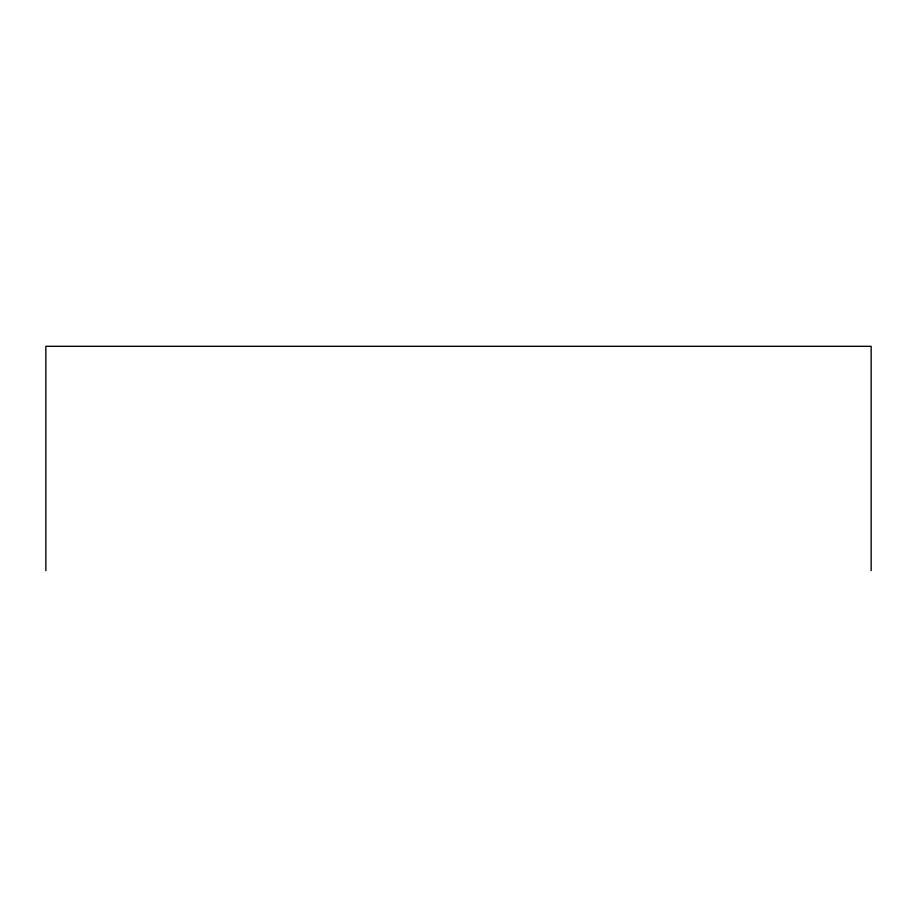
<?xml version="1.0" encoding="UTF-8"?>
<svg xmlns="http://www.w3.org/2000/svg" width="917" height="917" viewBox="0 0 917 917"><rect width="100%" height="100%" fill="white"/><g stroke="black" fill="none" stroke-linecap="round" stroke-linejoin="round"><path stroke-width="1.38" d="M871.15 570.683L871.15 346.317L45.85 346.317L45.85 570.683"/></g></svg>
